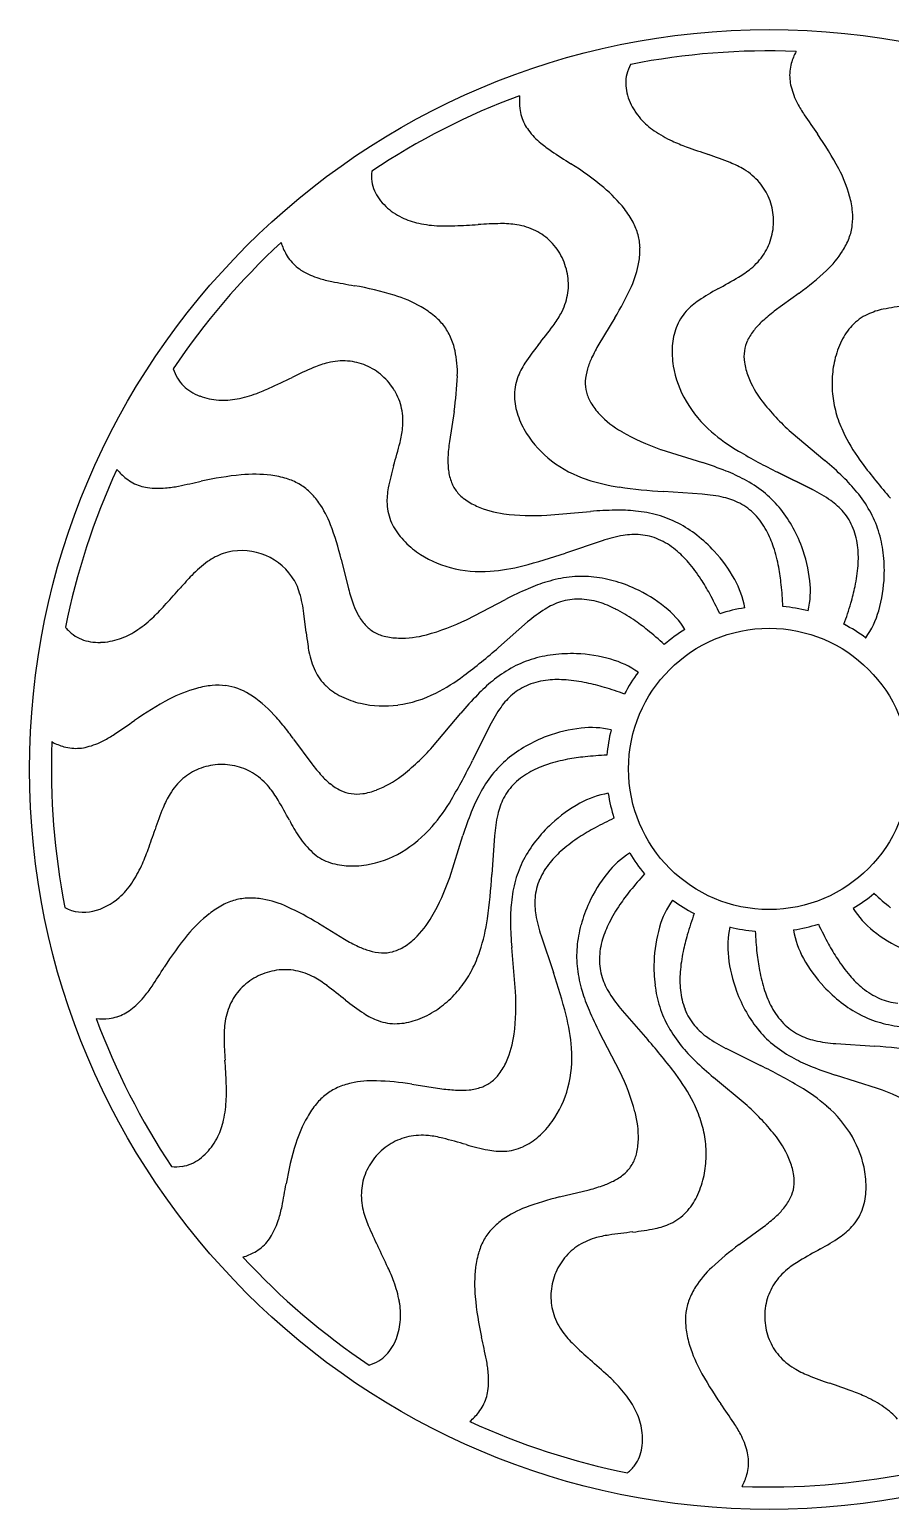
# Model space of a CAD drawing. Extents: x -704 to 342, y -49 to 451.
# Drawn here: x -704.4 to -413.6, y -48.8 to 450.9 of the extents above; entities that cross this region are included whole.
import ezdxf

# ---------------------------------------------------------------- set-up
doc = ezdxf.new("R2010")
doc.units = 0
doc.layers.add('APS_GEOMETRY', color=7, linetype='CONTINUOUS')
doc.layers.add('LIVELLO_06', color=7, linetype='CONTINUOUS')

msp = doc.modelspace()

# ---------------------------------------------------------------- linework, layer by layer
at = {"layer": 'APS_GEOMETRY'}
for p, q in [((-444.45, 361.9), (-452.79, 355.8)), ((-506.7, 353.54), (-512.07, 344.71)), ((-655.89, 336.4), (-655.89, 336.41)), ((-655.89, 336.39), (-655.89, 336.4)), ((-655.89, 336.39), (-655.89, 336.39)), ((-655.89, 336.39), (-655.89, 336.39)), ((-561.02, 321.99), (-562.6, 311.78)), ((-447.11, 314.96), (-435.72, 305.42)), ((-491.19, 309.16), (-477.02, 304.69)), ((-439.92, 295.61), (-451.68, 301.41)), ((-451.68, 301.41), (-439.92, 295.61)), ((-477.15, 294.02), (-490.24, 294.88)), ((-529.7, 286.92), (-514.9, 288.22)), ((-510.93, 278.31), (-523.36, 274.1)), ((-599.12, 272.06), (-596.68, 262.01)), ((-556.77, 251.64), (-543.6, 258.5)), ((-610.95, 247.26), (-611.72, 253.77)), ((-536.14, 250.87), (-546, 242.22)), ((-568.28, 208.68), (-558.73, 220.07)), ((-548.92, 215.87), (-554.73, 204.11)), ((-615.22, 211.34), (-609.12, 203)), ((-562.47, 164.6), (-558.01, 178.77)), ((-547.34, 178.64), (-548.2, 165.55)), ((-606.86, 149.09), (-598.03, 143.72)), ((-540.24, 126.09), (-541.54, 140.89)), ((-531.63, 144.86), (-527.42, 132.43)), ((-504.19, 119.65), (-495.54, 109.79)), ((-504.96, 99.02), (-511.82, 112.19)), ((-469.19, 106.87), (-457.43, 101.06)), ((-431.96, 108.45), (-418.87, 107.59)), ((-462, 87.51), (-473.39, 97.06)), ((-417.91, 93.32), (-432.08, 97.78)), ((-575.31, 94.77), (-565.09, 93.19)), ((-525.38, 56.67), (-515.33, 59.11)), ((-464.66, 40.57), (-456.32, 46.67))]:
    msp.add_line(p, q, dxfattribs=at)
for centre, radius, start, end in [((-454.55, 201.24), 242.5, 87.8523, 101.123), ((-454.55, 201.26), 242.48, 87.8519, 101.1236), ((-427.13, 433.86), 20.71, 152.1805, 164.1188), ((-445.47, 443.54), 0.025, 331.6529, 87.8523), ((-445.47, 443.54), 0.025, 331.6529, 87.8523), ((-445.47, 443.54), 0.0249, 330.7117, 88.444), ((-490.52, 432.83), 12.5, 165.9604, 180.7484), ((-490.52, 432.83), 12.5, 165.9604, 180.7484), ((-489.21, 432.5), 13.85, 151.2251, 165.9604), ((-489.21, 432.5), 13.85, 151.2251, 165.9604), ((-501.33, 439.16), 0.025, 101.123, 150.9496), ((-501.33, 439.16), 0.0232, 98.8141, 153.026), ((-432.26, 435.47), 15.35, 174.9141, 194.5027), ((-433.02, 435.54), 14.59, 164.1188, 174.9141), ((-489.26, 432.85), 13.76, 180.7484, 193.7427), ((-489.26, 432.85), 13.76, 180.7484, 193.7427), ((-421.47, 438.26), 26.5, 194.5027, 207.5888), ((-454.54, 201.21), 242.52, 110.3529, 123.6222), ((-518.24, 426.65), 20.71, 174.6783, 186.6443), ((-538.88, 428.57), 0.0252, 354.801, 109.5676), ((-484.03, 434.13), 19.14, 193.7427, 204.0865), ((-484.03, 434.13), 19.14, 193.7427, 204.0865), ((-482.21, 434.94), 21.14, 204.0865, 212.9662), ((-482.21, 434.94), 21.14, 204.0865, 212.9662), ((-409.66, 444.43), 39.82, 207.5888, 214.0289), ((-524.32, 425.94), 14.58, 186.6443, 197.4066), ((-523.62, 426.16), 15.32, 197.4066, 217.0021), ((-481.14, 435.63), 22.42, 212.9662, 221.3152), ((-481.14, 435.63), 22.42, 212.9662, 221.3152), ((-479.5, 437.07), 24.6, 221.3152, 235.7684), ((-479.5, 437.07), 24.6, 221.3152, 235.7684), ((-67.91, 675.2), 452.18, 214.0289, 215.0196), ((-514.63, 432.94), 26.58, 217.0021, 230.0611), ((-469.78, 451.36), 41.88, 235.7684, 245.2491), ((-469.78, 451.36), 41.88, 235.7684, 245.2491), ((-530.09, 351.34), 112.17, 27.9681, 35.0196), ((-506.25, 442.95), 39.64, 230.0611, 236.522), ((-286.06, 775.9), 438.81, 236.522, 237.5437), ((-461.58, 469.14), 61.46, 245.2491, 250.0415), ((-461.58, 469.14), 61.46, 245.2491, 250.0415), ((-339.41, 805.57), 419.38, 250.0415, 251.1314), ((-339.41, 805.57), 419.38, 250.0415, 251.1314), ((-581.37, 311.56), 111.48, 50.4777, 57.5437), ((-524.97, 262.64), 154.39, 68.2298, 71.1314), ((-524.97, 262.64), 154.39, 68.2298, 71.1314), ((-479.64, 376.13), 32.17, 58.7833, 68.2298), ((-479.64, 376.13), 32.17, 58.7833, 68.2298), ((-575.11, 401.63), 13.81, 173.6849, 188.413), ((-588.82, 403.15), 0.026, 124.6275, 172.5134), ((-474.1, 385.28), 21.48, 40.8753, 58.7833), ((-474.1, 385.28), 21.48, 40.8753, 58.7833), ((-470.8, 382.82), 45.04, 15.2889, 27.9681), ((-576.44, 401.43), 12.47, 188.413, 203.2868), ((-575.14, 401.99), 13.89, 203.2868, 216.2806), ((-539.36, 362.49), 45.46, 37.8454, 50.4777), ((-472.37, 386.77), 19.2, 21.7748, 40.8753), ((-472.37, 386.77), 19.2, 21.7748, 40.8753), ((-571.12, 404.94), 18.87, 216.2806, 226.6834), ((-569.36, 406.81), 21.45, 226.6834, 235.3743), ((-528.62, 370.83), 31.86, 28.1231, 37.8454), ((-473.78, 386.21), 20.72, 3.7078, 21.7748), ((-473.78, 386.21), 20.72, 3.7078, 21.7748), ((-458.35, 386.23), 32.14, 5.5858, 15.2889), ((-568.79, 407.63), 22.43, 235.3743, 243.7767), ((-567.95, 409.34), 24.34, 243.7767, 258.209), ((-564.24, 427.1), 42.49, 258.209, 267.6494), ((-578.68, 782.09), 397.83, 272.5884, 273.7185), ((-542.93, 231.99), 153.43, 90.8944, 93.7185), ((-544.8, 352.06), 33.34, 81.3376, 90.8944), ((-543, 363.89), 21.37, 63.3199, 81.3376), ((-518.55, 376.22), 20.44, 15.3529, 28.1231), ((-474.2, 386.18), 21.14, 345.8382, 3.7078), ((-474.2, 386.18), 21.14, 345.8382, 3.7078), ((-444.8, 387.16), 18.51, 338.9024, 352.8257), ((-446.57, 387.38), 20.29, 352.8257, 5.5858), ((-563.48, 445.74), 61.14, 267.6494, 272.5884), ((-542.05, 365.79), 19.25, 44.2917, 63.3199), ((-516.65, 376.74), 18.48, 1.3898, 15.3529), ((-472.6, 385.78), 19.48, 326.9371, 345.8382), ((-472.6, 385.78), 19.48, 326.9371, 345.8382), ((-450.4, 389.32), 24.51, 327.5186, 338.9024), ((-454.6, 201.28), 242.44, 132.8509, 146.1248), ((-619.46, 378.99), 0.0287, 22.4035, 130.124), ((-600.2, 384.85), 20.11, 196.9115, 209.3096), ((-605.03, 382.14), 14.56, 209.3096, 219.981), ((-543.06, 364.81), 20.66, 26.2047, 44.2917), ((-522.64, 376.59), 24.46, 349.9954, 1.3898), ((-474.08, 386.74), 21.25, 308.9319, 326.9371), ((-474.08, 386.74), 21.25, 308.9319, 326.9371), ((-458.18, 394.27), 33.74, 312.9326, 327.5186), ((-604.34, 382.72), 15.47, 219.981, 239.6281), ((-543.57, 364.55), 21.23, 8.3868, 26.2047), ((-531.82, 378.21), 33.79, 335.442, 349.9954), ((-482.41, 397.05), 34.5, 300.5586, 308.9319), ((-482.41, 397.05), 34.5, 300.5586, 308.9319), ((-598.8, 392.18), 26.43, 239.6281, 252.6219), ((-594.71, 405.23), 40.11, 252.6219, 259.0245), ((-516.69, 807.54), 449.92, 259.0245, 260.0195), ((-541.76, 364.82), 19.4, 349.4571, 8.3868), ((-591.8, 582.33), 249.66, 298.7043, 300.5586), ((-591.8, 582.33), 249.66, 298.7043, 300.5586), ((-506.9, 446.65), 105.27, 306.3916, 312.9326), ((-614.06, 254.24), 111.89, 72.9418, 80.0195), ((-594.48, 318.04), 45.16, 60.3166, 72.9418), ((-543.65, 365.17), 21.32, 331.4574, 349.4571), ((-596.83, 407.92), 105.26, 328.8975, 335.442), ((-430.86, 288.42), 85.42, 118.7043, 123.7307), ((-430.86, 288.42), 85.42, 118.7043, 123.7307), ((-587.96, 329.47), 32, 50.5842, 60.3166), ((-554.37, 371), 33.52, 323.1321, 331.4574), ((-469.68, 344.03), 17.44, 137.5788, 148.3116), ((-469.68, 344.03), 17.44, 137.5788, 148.3116), ((-465.36, 340.08), 23.3, 123.7307, 137.5788), ((-465.36, 340.08), 23.3, 123.7307, 137.5788), ((-413.04, 304.21), 65.13, 127.6148, 132.2764), ((-411.41, 333.64), 23.3, 101.2876, 115.0428), ((-399.28, 272.83), 85.31, 96.2294, 101.2876), ((-580.56, 338.47), 20.34, 37.8345, 50.5842), ((-579.12, 339.6), 18.51, 23.881, 37.8345), ((-731.9, 504.14), 255.43, 321.2813, 323.1321), ((-465.64, 342.72), 21.67, 159.6853, 176.3114), ((-465.64, 342.72), 21.67, 159.6853, 176.3114), ((-470.43, 344.49), 16.57, 148.3116, 159.6853), ((-470.43, 344.49), 16.57, 148.3116, 159.6853), ((-439.26, 333.05), 26.15, 132.2764, 140.8259), ((-410.76, 336.27), 21.54, 137.1399, 153.8661), ((-414.31, 339.56), 16.7, 125.8384, 137.1399), ((-413.95, 339.06), 17.32, 115.0428, 125.8384), ((-584.57, 337.18), 24.48, 12.5037, 23.881), ((-451, 340.74), 12.02, 154.1605, 171.9991), ((-445.33, 338), 18.32, 140.8259, 154.1605), ((-403.09, 332.51), 30.08, 153.8661, 166.8891), ((-593.63, 335.17), 33.75, 357.9345, 12.5037), ((-465.46, 290.54), 86.05, 141.2813, 146.3276), ((-490.58, 328.76), 26.46, 154.7769, 163.2755), ((-456.1, 312.52), 64.57, 150.0957, 154.7769), ((-457.51, 342.2), 29.82, 176.3114, 189.4499), ((-457.51, 342.2), 29.82, 176.3114, 189.4499), ((-449.48, 340.53), 13.56, 171.9991, 188.3931), ((-643.06, 340.03), 13.33, 195.8455, 210.9493), ((-548.4, 195.99), 153.09, 113.0959, 116.1009), ((-596.31, 308.33), 30.96, 103.6725, 113.0959), ((-598.51, 317.38), 21.65, 85.8932, 103.6725), ((-598.34, 319.81), 19.22, 66.8254, 85.8932), ((-598.88, 318.55), 20.59, 48.7111, 66.8254), ((-517.8, 325.41), 23.16, 146.3276, 160.0468), ((-498.47, 331.13), 18.22, 163.2755, 176.6935), ((-452.6, 343.02), 34.8, 189.4499, 210.3873), ((-452.6, 343.02), 34.8, 189.4499, 210.3873), ((-440.96, 341.79), 22.17, 188.3931, 200.8761), ((-399.06, 331.57), 34.22, 166.8891, 177.7375), ((-643.57, 339.72), 12.74, 210.9493, 225.6708), ((-642.81, 340.5), 13.82, 225.6708, 238.7117), ((-776.5, 661.58), 365.37, 294.7654, 296.1009), ((-599.35, 318.01), 21.3, 30.9158, 48.7111), ((-665.37, 337.76), 105.54, 351.4067, 357.9345), ((-523.85, 327.5), 16.75, 170.9144, 182.1068), ((-523.3, 327.41), 17.31, 160.0468, 170.9144), ((-504.63, 331.49), 12.05, 176.6935, 194.4835), ((-431.03, 345.57), 32.8, 200.8761, 217.666), ((-395.39, 331.42), 37.9, 177.7375, 187.7751), ((-640.43, 344.42), 18.42, 238.7117, 249.3942), ((-639.09, 347.98), 22.21, 249.3942, 257.9313), ((-639.08, 348.02), 22.26, 257.9313, 266.2503), ((-638.93, 350.38), 24.62, 266.2503, 280.839), ((-642.04, 366.63), 41.17, 280.839, 290.3965), ((-648.72, 384.61), 60.35, 290.3965, 294.7654), ((-597.71, 318.99), 19.39, 11.8406, 30.9158), ((-519.18, 327.67), 21.43, 182.1068, 198.8073), ((-503.19, 331.86), 13.54, 194.4835, 210.8754), ((-495.78, 336.29), 22.16, 210.8754, 223.3806), ((-447.29, 346.13), 40.95, 210.3873, 229.2919), ((-447.29, 346.13), 40.95, 210.3873, 229.2919), ((-396.38, 372.32), 76.56, 217.666, 228.5099), ((-397.69, 331.11), 35.57, 187.7751, 198.0547), ((-599.5, 318.61), 21.23, 353.8886, 11.8406), ((-510.85, 330.51), 30.23, 198.8073, 211.8475), ((-488.07, 343.57), 32.77, 223.3806, 240.1662), ((-389.01, 333.94), 44.7, 198.0547, 206.6865), ((-612.3, 319.98), 34.1, 345.6206, 353.8886), ((-466.19, 381.74), 76.77, 240.1662, 250.9889), ((-433.12, 362.6), 62.68, 229.2919, 239.5862), ((-433.12, 362.6), 62.68, 229.2919, 239.5862), ((-826.87, 374.99), 255.61, 343.7823, 345.6206), ((-498.81, 303.47), 64.33, 172.5785, 177.2852), ((-507.18, 332.79), 34.54, 211.8475, 232.8215), ((-373.95, 341.51), 61.56, 206.6865, 217.0217), ((-536.77, 305.27), 26.32, 177.2852, 185.8095), ((-503.28, 337.93), 41, 232.8215, 251.8028), ((-353.96, 497.45), 219.04, 239.5862, 243.5046), ((-353.96, 497.45), 219.04, 239.5862, 243.5046), ((-519.77, 206.64), 129.7, 45.9278, 49.6045), ((-454.6, 201.25), 242.46, 155.3503, 168.6233), ((-674.94, 302.36), 0.0233, 37.6281, 158.03), ((-659.29, 315.26), 20.25, 219.5024, 231.718), ((-622.26, 189.91), 111.15, 95.502, 102.5707), ((-628.56, 255.3), 45.46, 82.8233, 95.502), ((-626.87, 268.7), 31.95, 73.0812, 82.8233), ((-498.93, 279.61), 85.93, 163.7823, 168.86), ((-544.75, 304.46), 18.3, 185.8095, 199.2055), ((-517.22, 180.38), 130.65, 68.3882, 72.0834), ((-490.79, 247.08), 58.91, 61.7554, 68.3882), ((-251.02, 434.22), 215.53, 217.0217, 221.0459), ((-662.72, 310.91), 14.72, 231.718, 242.4077), ((-662.43, 311.46), 15.34, 242.4077, 261.9996), ((-660.88, 322.52), 26.5, 261.9996, 275.09), ((-662.09, 336.11), 40.15, 275.09, 281.5105), ((-738.15, 709.61), 421.32, 281.5105, 282.5707), ((-623.5, 279.78), 20.37, 60.3403, 73.0812), ((-622.56, 281.43), 18.47, 46.2919, 60.3403), ((-560.66, 291.76), 23.01, 168.86, 182.5789), ((-550.73, 302.37), 11.97, 199.2055, 217.0391), ((-549.41, 303.37), 13.63, 217.0391, 233.365), ((-496.51, 358.54), 62.7, 251.8028, 262.0164), ((-475.41, 508.98), 214.61, 262.0164, 266.0382), ((-484.17, 259.41), 44.91, 51.9701, 61.7554), ((-463.69, 249.14), 52.19, 54.9364, 62.9082), ((-463.69, 249.14), 52.19, 54.9364, 62.9082), ((-471.15, 256.86), 59.8, 39.2947, 45.9278), ((-626.79, 277.01), 24.59, 35.0215, 46.2919), ((-634.2, 271.82), 33.63, 20.6853, 35.0215), ((-566.23, 291.51), 17.43, 182.5789, 193.4012), ((-544.39, 310.12), 22.03, 233.365, 245.9149), ((-539.97, 320.02), 32.88, 245.9149, 262.6647), ((-481.15, 243.09), 51.09, 77.2926, 85.5066), ((-474.88, 270.89), 22.59, 62.5834, 77.2926), ((-473.53, 273.5), 19.65, 44.0329, 62.5834), ((-478.36, 266.84), 35.48, 39.9924, 51.9701), ((-446.73, 273.3), 22.67, 40.1239, 54.9364), ((-446.73, 273.3), 22.67, 40.1239, 54.9364), ((-459.44, 266.44), 44.67, 29.4657, 39.2947), ((-567.06, 291.32), 16.58, 193.4012, 204.6783), ((-534.37, 363.47), 76.69, 262.6647, 273.4904), ((-504.44, 157.26), 131.37, 90.9198, 94.5693), ((-505.59, 229.21), 59.42, 84.2876, 90.9198), ((-504.13, 243.8), 44.75, 74.4601, 84.2876), ((-501.63, 252.8), 35.42, 62.4706, 74.4601), ((-476.97, 270.18), 24.43, 28.1856, 44.0329), ((-482.97, 262.96), 41.51, 29.5697, 39.9924), ((-444.35, 275.31), 19.56, 21.4901, 40.1239), ((-444.35, 275.31), 19.56, 21.4901, 40.1239), ((-451.47, 270.95), 35.51, 17.4853, 29.4657), ((-697.44, 247.94), 101.24, 13.7852, 20.6853), ((-562.48, 293.42), 21.62, 204.6783, 221.4021), ((-495.21, 230.1), 50.72, 99.8523, 108.0627), ((-500, 257.66), 22.74, 85.0986, 99.8523), ((-499.73, 260.76), 19.63, 66.572, 85.0986), ((-504.51, 247.28), 41.64, 52.081, 62.4706), ((-509.15, 241.33), 49.18, 42.8492, 52.081), ((-485.33, 265.69), 33.92, 17.9291, 28.1856), ((-489.72, 259.14), 49.26, 20.352, 29.5697), ((-449.02, 273.47), 24.58, 5.7348, 21.4901), ((-449.02, 273.47), 24.58, 5.7348, 21.4901), ((-457.24, 269.13), 41.56, 7.0649, 17.4853), ((-632.66, 254.88), 20.11, 71.1852, 108.3809), ((-556.13, 299.02), 30.08, 221.4021, 234.3809), ((-501.62, 256.4), 24.38, 50.6603, 66.572), ((-507.88, 248.76), 34.25, 40.3811, 50.6603), ((-506.99, 258.69), 56.69, 10.8075, 17.9291), ((-489.5, 259.22), 49.03, 6.5258, 20.352), ((-458.11, 272.56), 33.72, 355.4231, 5.7348), ((-458.11, 272.56), 33.72, 355.4231, 5.7348), ((-619.64, 237.5), 41.79, 126.1149, 135.9328), ((-632.94, 255.72), 19.23, 108.3809, 126.1149), ((-632.91, 254.13), 20.9, 34.9688, 71.1852), ((-553.53, 302.65), 34.55, 234.3809, 255.3494), ((-593.97, 485.48), 222.86, 284.6113, 288.4733), ((-524.48, 234.64), 56.05, 33.2511, 40.3811), ((-509.1, 241.37), 49.12, 29.0251, 42.8492), ((-464.86, 268.19), 49.24, 357.851, 7.0649), ((-591.84, 210.59), 80.47, 135.9328, 137.8203), ((-630.85, 255.58), 18.38, 15.9813, 34.9688), ((-551.84, 309.11), 41.23, 255.3494, 274.2205), ((-553.36, 329.69), 61.87, 274.2205, 284.6113), ((-516.63, 221.48), 44.86, 96.9863, 106.7764), ((-517.78, 230.93), 35.34, 84.9534, 96.9863), ((-518.35, 224.56), 41.74, 74.5604, 84.9534), ((-535.1, 227.68), 68.75, 28.3732, 33.2511), ((-492.66, 250.49), 30.32, 9.779, 29.0251), ((-517.89, 256.61), 67.78, 5.8314, 10.8075), ((-480.99, 274.39), 56.66, 348.2924, 355.4231), ((-480.99, 274.39), 56.66, 348.2924, 355.4231), ((-464.73, 268.18), 49.11, 344.0309, 357.851), ((-1086.69, 644.7), 577.77, 317.77344, 318.48113), ((-400.33, 37.06), 338.91, 137.8203, 138.4811), ((-661.61, 246.77), 50.38, 7.9849, 15.9813), ((-530.84, 280.1), 68.28, 195.3635, 200.103), ((-484.02, 141.98), 130.87, 113.4089, 117.0804), ((-512.47, 207.7), 59.26, 106.7764, 113.4089), ((-520.33, 217.37), 49.2, 65.3553, 74.5604), ((-520.26, 217.54), 49.01, 51.5331, 65.3553), ((-602.99, 191.01), 145.91, 25.4328, 28.3732), ((-596.84, 248.54), 147.15, 2.9287, 5.8314), ((-471.07, 261.33), 30.47, 347.3421, 6.5258), ((-491.71, 276.61), 67.61, 343.3427, 348.2924), ((-491.71, 276.61), 67.61, 343.3427, 348.2924), ((-714.96, 307.33), 75.78, 313.2517, 317.7734), ((-571.99, 265.04), 24.46, 200.103, 208.4234), ((-502.86, 211.9), 51.24, 122.3461, 130.4986), ((-518.16, 236.06), 22.65, 107.5971, 122.3461), ((-519.08, 238.96), 19.61, 88.9086, 107.5971), ((-519.17, 233.99), 24.58, 73.2363, 88.9086), ((-521.88, 225), 33.97, 62.8868, 73.2363), ((-531.77, 205.69), 55.66, 55.6969, 62.8868), ((-508.73, 232.05), 30.48, 32.3418, 51.5331), ((-454.55, 201.23), 55.01, 98.6286, 107.6114), ((-462.81, 255.64), 0.0247, 277.9382, 9.2931), ((-449.86, 256.06), 0.0249, 183.1191, 265.6487), ((-454.55, 201.27), 54.97, 76.1224, 85.1115), ((-570.32, 300.13), 149.67, 340.4714, 343.3427), ((-570.32, 300.13), 149.67, 340.4714, 343.3427), ((-689.62, 280.39), 38.79, 302.7993, 313.2517), ((-577.23, 262.21), 18.51, 208.4234, 221.6908), ((-582.1, 257.87), 11.98, 221.6908, 239.4897), ((-590.41, 320.65), 76.77, 285.167, 295.9874), ((-540.54, 192.83), 71.23, 50.9377, 55.6969), ((-471.2, 253.68), 0.0247, 204.0647, 287.4798), ((-441.36, 254.66), 0.0255, 256.7673, 345.7111), ((-429.24, 250.09), 0.0243, 159.1378, 243.8158), ((-429.24, 250.09), 0.025, 160.4587, 242.118), ((-454.53, 201.29), 54.94, 53.6188, 62.6116), ((-454.55, 201.24), 55, 53.6251, 62.6089), ((-446.67, 263.01), 30.32, 324.7806, 344.0309), ((-692.27, 249.07), 0.0227, 165.9486, 221.4654), ((-681.78, 257.37), 13.4, 218.3942, 233.6172), ((-682.24, 256.75), 12.63, 233.6172, 248.2752), ((-681.78, 257.91), 13.87, 248.2752, 261.2724), ((-681.36, 266.77), 22.81, 280.4043, 288.6907), ((-681.94, 268.47), 24.61, 288.6907, 302.7993), ((-444.3, 266.53), 167.76, 186.5978, 187.9653), ((-581.3, 259.22), 13.55, 239.4897, 255.8702), ((-579.21, 267.55), 22.13, 255.8702, 268.3912), ((-578.91, 278.21), 32.8, 268.3912, 285.167), ((-580.72, 143.32), 135, 47.7866, 50.9377), ((-454.57, 201.26), 54.97, 121.1216, 130.1107), ((-483, 248.34), 0.0249, 300.6214, 31.6972), ((-421.92, 245.54), 0.0245, 233.3383, 326.1169), ((-421.92, 245.54), 0.025, 233.6251, 324.3485), ((-421.92, 245.54), 0.025, 233.6251, 324.3485), ((-681.02, 262.88), 18.9, 261.2724, 271.6688), ((-681.08, 265.25), 21.27, 271.6688, 280.4043), ((-564.28, 249.75), 46.62, 187.9653, 191.1083), ((-582.07, 246.25), 28.49, 191.1083, 204.5703), ((-690.12, 408.09), 219.73, 307.0643, 310.9871), ((-521.5, 190.82), 49.35, 87.8659, 97.0418), ((-521.48, 191.17), 49, 74.007, 87.8659), ((-490, 243.32), 0.0249, 227.6569, 310.607), ((-519.73, 196.3), 44.72, 119.467, 129.2902), ((-524.28, 204.36), 35.47, 107.4792, 119.467), ((-522.45, 198.54), 41.57, 97.0418, 107.4792), ((-516.35, 209.07), 30.37, 54.7985, 74.007), ((-593.23, 241.15), 16.22, 204.5703, 227.2457), ((-595.31, 282.56), 62.42, 296.786, 307.0643), ((-510.47, 184.98), 59.35, 129.2902, 135.9031), ((-526.79, 206.78), 24.57, 95.7396, 111.5585), ((-525.87, 197.7), 33.7, 85.4156, 95.7396), ((-527.71, 174.78), 56.69, 78.292, 85.4156), ((-530.49, 161.38), 70.37, 73.2242, 78.292), ((-454.51, 201.21), 55.05, 143.6293, 152.6045), ((-498.86, 233.87), 0.0251, 324.0322, 53.8289), ((-636.12, 184.93), 45.11, 105.2977, 117.9304), ((-639.55, 197.49), 32.08, 95.6267, 105.2977), ((-640.7, 209.1), 20.41, 82.8599, 95.6267), ((-640.56, 210.24), 19.27, 57.6376, 82.8599), ((-652.63, 191.18), 41.83, 42.7157, 57.6376), ((-589.48, 245.21), 21.74, 227.2457, 243.7944), ((-585.85, 252.57), 29.95, 243.7944, 256.8852), ((-585.67, 263.47), 41.03, 277.9103, 296.786), ((-458.75, 134.87), 131.36, 135.9031, 139.5653), ((-526.62, 209.05), 22.68, 130.1147, 144.7697), ((-528.63, 211.43), 19.56, 111.5585, 130.1147), ((-549.96, 96.79), 137.83, 70.2653, 73.2242), ((-503.41, 226.55), 0.0253, 251.1898, 331.7638), ((-605.1, 126.43), 111.31, 117.9304, 125.0473), ((-584.79, 257.13), 34.64, 256.8852, 277.9103), ((-503.64, 192.83), 50.81, 144.7697, 153.0273), ((-894.67, 539.25), 392.93, 303.8572, 305.0473), ((-678.93, 166.9), 77.62, 38.7857, 42.7157), ((-706.42, 144.81), 112.89, 36.1129, 38.7857), ((-512.49, 166.16), 49.17, 96.5357, 110.3427), ((-514.64, 184.91), 30.29, 77.2701, 96.5357), ((-454.7, 201.23), 242.36, 177.8485, 191.127), ((-696.86, 210.33), 0.0228, 57.1934, 184.7341), ((-687.13, 228.79), 20.85, 242.2345, 254.1041), ((-691.72, 234.74), 26.93, 284.4783, 297.4361), ((-696.3, 243.57), 36.88, 297.4361, 303.8572), ((-512.52, 166.23), 49.09, 110.3427, 119.5546), ((-454.52, 201.23), 55.04, 166.1285, 175.1065), ((-507.97, 214.43), 0.0242, 344.8273, 78.4942), ((-688.85, 222.76), 14.58, 254.1041, 264.8957), ((-688.79, 223.41), 15.23, 264.8957, 284.4783), ((-625.71, 259.5), 76.68, 307.6665, 318.4964), ((-516.13, 172.58), 41.78, 119.5546, 129.9521), ((-509.91, 137.91), 67.77, 95.7986, 100.8168), ((-501.83, 58.32), 147.78, 92.9274, 95.7986), ((-509.38, 205.93), 0.0238, 270.7378, 356.7714), ((-640.02, 183.37), 19.27, 111.9028, 130.8419), ((-639.54, 182.19), 20.54, 93.6922, 111.9028), ((-639.51, 181.64), 21.09, 75.7722, 93.6922), ((-639.07, 183.36), 19.32, 56.728, 75.7722), ((-558.03, 242.28), 64.44, 217.5547, 222.1997), ((-751.56, 302.28), 219.95, 329.5848, 333.4914), ((-520.25, 177.51), 35.36, 129.9521, 141.9513), ((-523.68, 179.03), 24.17, 118.0354, 134.0479), ((-518.7, 169.69), 34.75, 107.9004, 118.0354), ((-512.05, 149.09), 56.39, 100.8168, 107.9004), ((-638.38, 181.47), 21.78, 130.8419, 148.5743), ((-640.61, 181.02), 22.12, 39.4294, 56.728), ((-650.5, 172.88), 34.93, 30.6272, 39.4294), ((-586.26, 216.68), 26.34, 222.1997, 230.8525), ((-591.31, 210.48), 18.33, 230.8525, 244.2114), ((-598.91, 224.78), 32.82, 290.895, 307.6665), ((-512.9, 171.75), 44.7, 141.9513, 151.7997), ((-526.86, 182.33), 19.58, 134.0479, 152.6845), ((-630.19, 176.47), 31.38, 148.5743, 158.2942), ((-756.44, 110.16), 158.04, 27.8135, 30.6272), ((-594.05, 204.82), 12.05, 244.2114, 261.9597), ((-593.84, 206.25), 13.5, 261.9597, 278.3287), ((-595.09, 214.78), 22.12, 278.3287, 290.895), ((-615.85, 222.61), 62.59, 319.2914, 329.5848), ((-499.67, 164.66), 59.7, 151.7997, 158.4298), ((-523.9, 180.79), 22.92, 152.6845, 167.3846), ((-503.81, 163.13), 30.32, 99.7872, 119.0217), ((-508.96, 192.98), 0.0251, 8.6629, 99.5177), ((-454.54, 201.24), 55.01, 188.6259, 197.6076), ((-513.76, 130.12), 156.69, 158.2942, 161.1471), ((-433.46, 138.49), 130.9, 158.4298, 162.0789), ((-496.4, 174.64), 51.09, 167.3846, 175.5063), ((-494.65, 146.63), 49.19, 119.0217, 132.8322), ((-1181.26, 358.04), 548.65, 340.408, 341.1471), ((-556.2, 215.8), 68.36, 207.8135, 210.4832), ((-562.76, 211.94), 60.74, 210.4832, 213.6685), ((-599.52, 208.56), 41.04, 300.3592, 319.2914), ((-494.77, 146.76), 49.01, 132.8322, 142.0588), ((-479.59, 118.52), 71.33, 118.2059, 123.2439), ((-447.69, 59.05), 138.82, 115.288, 118.2059), ((-507, 184.59), 0.0258, 297.0225, 16.8072), ((-589.78, 193.94), 28.28, 213.6685, 227.6557), ((-500.48, 151.21), 41.78, 142.0588, 152.4574), ((-488.14, 131.57), 55.73, 123.2439, 130.4579), ((-729.07, 197.1), 68.68, 335.3695, 340.408), ((-597.95, 184.97), 16.15, 227.6557, 249.6708), ((-596.23, 202.95), 34.54, 279.3491, 300.3592), ((-506.16, 154.17), 35.37, 152.4574, 164.4696), ((-501.97, 147.79), 34.42, 130.4579, 140.6165), ((-485.47, 147.18), 30.33, 122.2918, 141.5321), ((-501.66, 172.79), 0.0253, 32.4834, 121.4061), ((-454.5, 201.27), 55.07, 211.1296, 220.1027), ((-703.66, 185.45), 40.72, 326.0347, 335.3695), ((-596.06, 190.07), 21.58, 249.6708, 266.4197), ((-595.52, 198.66), 30.2, 266.4197, 279.3491), ((-767.42, 180.78), 219.75, 352.1172, 356.0265), ((-509.74, 154.17), 24.36, 140.6165, 156.4541), ((-470.7, 135.44), 49.19, 141.5321, 155.3321), ((-386.66, 66.5), 148.15, 137.9245, 140.7989), ((-496.64, 165.79), 0.0249, 317.6239, 40.64), ((-691.47, 177.23), 26.02, 311.7251, 326.0347), ((-635.02, 189.6), 76.73, 330.1482, 340.9867), ((-497.08, 151.65), 44.79, 164.4696, 174.2843), ((-514.17, 156.1), 19.54, 156.4541, 175.1877), ((-449.58, 117.82), 66.95, 140.7989, 145.8562), ((-687.86, 173.19), 20.6, 283.5978, 311.7251), ((-624.18, 127.27), 31.76, 118.2645, 127.9182), ((-629.6, 137.35), 20.32, 105.2681, 118.2645), ((-630.03, 138.95), 18.66, 91.383, 105.2681), ((-629.9, 133.24), 24.38, 79.9886, 91.383), ((-631.62, 123.49), 34.28, 65.4127, 79.9886), ((-482.73, 150.21), 59.21, 174.2843, 180.8861), ((-510.88, 155.82), 22.84, 175.1877, 189.868), ((-470.82, 135.5), 49.06, 155.3321, 164.5833), ((-457.77, 123.37), 57.05, 145.8562, 152.9747), ((-462.41, 139.45), 30.35, 144.7985, 164.0251), ((-487.19, 156.93), 0.0256, 54.2629, 143.3507), ((-454.61, 201.15), 54.9, 233.6149, 242.6154), ((-454.55, 201.23), 54.99, 301.1255, 310.1107), ((-419.1, 159.15), 0.0249, 47.6226, 130.6413), ((-321.08, 267.62), 146.17, 227.8934, 230.7828), ((-692.42, 154.49), 0.0806, 202.5593, 216.9305), ((-686.12, 165.99), 13.19, 241.1206, 283.5978), ((-615.15, 115.68), 46.46, 127.9182, 140.6314), ((-659.58, 62.38), 101.48, 58.7014, 65.4127), ((-596.89, 167.71), 32.77, 313.3873, 330.1482), ((-610.9, 159.11), 61.73, 341.6761, 352.1172), ((-482.56, 160.75), 51.58, 189.868, 197.9454), ((-337.12, 101.81), 151.42, 160.4948, 163.3587), ((-479.87, 152.38), 0.0248, 340.1865, 62.7671), ((-426.11, 154.13), 0.0249, 120.6125, 211.7061), ((-400.48, 170.33), 30.35, 212.2917, 231.5344), ((-565.81, 75.2), 110.28, 140.6314, 147.6269), ((-410.78, 151.33), 131.17, 180.8861, 184.5653), ((-477.99, 137.47), 41.63, 164.5833, 174.9801), ((-478.36, 133.87), 33.94, 152.9747, 163.1563), ((-444.31, 134.27), 49.17, 164.0251, 177.834), ((-418.15, 126.04), 66.84, 163.3587, 168.3071), ((-438.17, 141.14), 30.35, 167.2832, 186.5253), ((-467.75, 147.82), 0.0253, 76.309, 166.1694), ((-454.54, 201.29), 55.06, 256.1298, 265.1041), ((-459.25, 146.41), 0.0255, 3.9682, 84.5564), ((-326.63, 152.76), 132.75, 182.7422, 185.9218), ((-446.3, 146.83), 0.0251, 99.7828, 189.7044), ((-416.43, 151.98), 30.34, 189.7818, 209.0281), ((-454.53, 201.15), 54.91, 278.6168, 287.6152), ((-437.91, 148.79), 0.0249, 24.5079, 107.0366), ((-301.03, 214.09), 151.63, 205.5026, 208.3443), ((-388.81, 185.02), 49.11, 231.5344, 245.3489), ((-566.2, 198.93), 63.74, 240.0376, 244.7417), ((-582.04, 165.34), 26.59, 244.7417, 253.2918), ((-585.18, 152.62), 13.55, 284.4955, 300.8527), ((-589.58, 159.98), 22.13, 300.8527, 313.3873), ((-484.13, 138.01), 35.46, 174.9801, 186.9518), ((-487.45, 136.63), 24.44, 163.1563, 179.0082), ((-374.9, 174.23), 67.69, 208.3443, 213.2708), ((-584.44, 157.35), 18.25, 253.2918, 266.6883), ((-584.8, 151.14), 12.03, 266.6883, 284.4955), ((-594.65, 153.73), 44.62, 333.0259, 341.6761), ((-492.39, 136.71), 19.5, 179.0082, 197.6885), ((-444.46, 134.28), 49.02, 177.834, 187.0662), ((-428.29, 128.13), 56.49, 168.3071, 175.4099), ((-419.63, 143.26), 49.01, 186.5253, 200.3704), ((-387.59, 146.44), 71.45, 185.9218, 190.713), ((-400.06, 161.07), 49.06, 209.0281, 222.8602), ((-384.43, 167.98), 56.3, 213.2708, 220.3735), ((-999.88, 350.38), 403.67, 326.5547, 327.6269), ((-618.05, 112.64), 20.78, 116.0681, 134.2578), ((-617.94, 112.41), 21.03, 98.2723, 116.0681), ((-618.14, 113.81), 19.62, 79.3347, 98.2723), ((-618.42, 112.34), 21.12, 61.3727, 79.3347), ((-624.98, 100.31), 34.82, 52.8136, 61.3727), ((-586.89, 149.78), 35.91, 322.8456, 333.0259), ((-728.5, 64.87), 212.13, 14.5327, 18.5725), ((-474.9, 139.14), 44.76, 186.9518, 196.7818), ((-489.13, 137.75), 22.92, 197.6885, 212.3658), ((-450.36, 129.91), 34.34, 175.4099, 185.6138), ((-403.12, 143.5), 55.65, 190.713, 197.9145), ((-401.26, 153.67), 34.21, 220.3735, 230.659), ((-698.82, 151.52), 42.86, 320.2164, 326.5547), ((-619.19, 113.81), 19.15, 134.2578, 153.9525), ((-801.18, -131.93), 326.33, 51.4232, 52.8136), ((-588.15, 150.73), 37.49, 312.6462, 322.8456), ((-616.89, 121.41), 76.79, 352.6609, 3.4894), ((-460.97, 143.34), 59.31, 196.7818, 203.4083), ((-465.43, 152.77), 50.98, 212.3658, 220.5154), ((-451.64, 133.39), 41.79, 187.0662, 197.4532), ((-460.35, 128.92), 24.3, 185.6138, 201.4158), ((-419.3, 143.38), 49.36, 200.3704, 209.5551), ((-423.54, 136.9), 34.19, 197.9145, 208.1816), ((-399.91, 161.21), 49.27, 222.8602, 232.0582), ((-407.47, 146.1), 24.42, 230.659, 246.4836), ((-679.49, 132.22), 15.37, 287.3845, 307.0286), ((-686.01, 140.86), 26.19, 307.0286, 320.2164), ((-616.91, 112.7), 21.68, 153.9525, 171.2127), ((-541.81, 193.24), 89.61, 231.4232, 236.2869), ((-586.02, 148.42), 34.35, 301.8918, 312.6462), ((-457.8, 131.45), 35.33, 197.4532, 209.4623), ((-464.66, 127.23), 19.68, 201.4158, 220.103), ((-432.1, 132.32), 24.48, 208.1816, 224.0461), ((-404.59, 155.2), 41.65, 232.0582, 242.4665), ((-409.39, 141.68), 19.59, 246.4836, 265.1347), ((-681.89, 116.91), 0.0224, 74.215, 212.4013), ((-454.89, 201.06), 242.12, 200.3405, 213.632), ((-679.97, 137.49), 20.65, 264.6626, 276.6394), ((-679.27, 131.53), 14.65, 276.6394, 287.3845), ((-605.04, 110.86), 33.69, 171.2127, 181.3878), ((-578.8, 137.81), 22.97, 236.2869, 250.0543), ((-580.73, 132.5), 17.32, 250.0543, 260.8601), ((-580.82, 131.94), 16.75, 260.8601, 272.1079), ((-580.99, 136.67), 21.48, 272.1079, 288.8741), ((-583.78, 144.82), 30.1, 288.8741, 301.8918), ((-584.65, 102.16), 63.52, 4.3548, 14.5327), ((-394.98, 171.91), 131.22, 203.4083, 207.0702), ((-426.03, 139.57), 41.62, 209.5551, 219.9666), ((-435.67, 128.86), 19.51, 224.0461, 242.6737), ((-407.48, 149.66), 35.4, 242.4665, 254.463), ((-404.96, 158.72), 44.8, 254.463, 264.2811), ((-458.85, 114.4), 179.92, 181.3878, 183.6621), ((-573.16, 115.78), 32.7, 335.8594, 352.6609), ((-449.51, 136.14), 44.86, 209.4623, 219.2758), ((-462.31, 129.21), 22.75, 220.103, 234.887), ((-446.07, 152.31), 50.99, 234.887, 243.0377), ((-430.8, 135.58), 35.4, 219.9666, 231.9642), ((-434.13, 131.84), 22.86, 242.6737, 257.353), ((-561.99, 103.88), 40.8, 345.3526, 4.3548), ((-661.01, -34.2), 219.34, 37.1093, 41.0298), ((-438.41, 145.21), 59.19, 219.2758, 225.8991), ((-425.03, 142.95), 44.77, 231.9642, 241.7852), ((-427.95, 159.39), 51.1, 257.353, 265.5013), ((-434.1, -110.74), 218.86, 82.0697, 86.0106), ((-1092.19, 73.87), 454.71, 2.6495, 3.6621), ((-563.59, 111.49), 22.22, 323.3905, 335.8594), ((-388.41, 196.81), 131.04, 225.8991, 229.5736), ((-555.75, -96.1), 220.32, 59.5677, 63.4939), ((-418.13, 155.81), 59.36, 241.7852, 248.3997), ((-391.86, 222.15), 130.72, 248.3997, 252.0782), ((-590.55, 71.36), 24.32, 102.4677, 113.9444), ((-588.47, 61.96), 33.95, 87.935, 102.4677), ((-591.02, -8.89), 104.85, 81.3807, 87.935), ((-555.72, 105.12), 12.04, 289.1856, 306.9848), ((-556.62, 106.31), 13.53, 306.9848, 323.3905), ((-573.89, 65.41), 76.68, 15.1437, 25.9885), ((-535.24, 60.95), 61.64, 26.6676, 37.1093), ((-692.38, 92.37), 54.47, 357.3031, 2.6495), ((-591.8, 75.23), 20.33, 127.819, 140.6351), ((-592.88, 76.63), 18.56, 113.9444, 127.819), ((-556.77, 157.23), 64.57, 262.5922, 267.2823), ((-558.58, 119.04), 26.35, 267.2823, 275.7959), ((-557.76, 110.99), 18.25, 275.7959, 289.1856), ((-556.1, 102.35), 34.71, 324.3948, 345.3526), ((-475.35, 40.77), 61.59, 49.2001, 59.5677), ((-442.89, 20.77), 76.72, 60.1754, 70.9981), ((-682.53, 91.9), 44.62, 348.0554, 357.3031), ((-582.66, 67.74), 32.15, 140.6351, 150.2866), ((-531.52, 76.88), 32.79, 358.3934, 15.1437), ((-520.11, 68.55), 44.71, 18.0094, 26.6676), ((-512.92, 29.99), 76.82, 37.6679, 48.4841), ((-462.07, 56.15), 41.26, 30.2654, 49.2001), ((-662.04, 87.57), 23.67, 333.706, 348.0554), ((-571.31, 61.26), 45.22, 150.2866, 162.7423), ((-552.35, 99.66), 30.09, 311.3656, 324.3948), ((-511.62, 71.31), 35.78, 7.824, 18.0094), ((-661.26, 87.18), 22.8, 325.1067, 333.706), ((-572.26, 57.95), 19.53, 101.9671, 120.8247), ((-571.92, 56.34), 21.17, 83.8934, 101.9671), ((-573.3, 43.44), 34.15, 75.6039, 83.8934), ((-628.72, -172.46), 257.05, 73.7804, 75.6039), ((-546.65, 93.19), 21.47, 294.6013, 311.3656), ((-520.84, 76.58), 22.11, 345.8472, 358.3934), ((-513.44, 71.06), 37.62, 357.7364, 7.824), ((-478.04, 56.91), 32.76, 20.8785, 37.6679), ((-456.3, 59.52), 34.58, 9.4056, 30.2654), ((-658.08, 84.49), 18.62, 306.2804, 316.7047), ((-660.01, 86.31), 21.27, 316.7047, 325.1067), ((-512.28, 42.92), 107.03, 162.7423, 170.2064), ((-571.77, 56.86), 20.69, 138.7284, 156.7942), ((-571.45, 56.58), 21.12, 120.8247, 138.7284), ((-532.83, 157.16), 86.24, 253.7804, 258.8038), ((-545.07, 95.34), 23.22, 258.8038, 272.5342), ((-544.81, 89.39), 17.27, 272.5342, 283.3673), ((-544.7, 88.92), 16.79, 283.3673, 294.6013), ((-512.54, 74.49), 13.55, 329.4975, 345.8472), ((-656.47, 66.96), 0.0154, 196.719, 270.7733), ((-654.94, 80.76), 13.89, 263.6757, 278.4479), ((-654.69, 79.1), 12.22, 278.4479, 293.4955), ((-655.52, 81.01), 14.3, 293.4955, 306.2804), ((-573.12, 57.44), 19.22, 156.7942, 175.7872), ((-511.23, 73.72), 12.03, 311.6833, 329.4975), ((-510.15, 70.93), 34.32, 346.8925, 357.7364), ((-468.14, 60.69), 22.17, 8.3792, 20.8785), ((-451.86, 60.26), 30.08, 356.363, 9.4056), ((-974.24, 122.66), 361.76, 348.9849, 350.2064), ((-532.16, 121.5), 64.62, 285.0963, 289.7802), ((-519.22, 85.52), 26.38, 289.7802, 298.2893), ((-515.37, 78.36), 18.25, 298.2893, 311.6833), ((-506.09, 69.98), 30.15, 333.8929, 346.8925), ((-458.11, 61.73), 12.03, 334.2091, 351.9894), ((-459.61, 61.94), 13.54, 351.9894, 8.3792), ((-570.88, 57.28), 21.47, 175.7872, 193.7774), ((-500.19, -45.26), 104.99, 103.8812, 110.4334), ((-498.21, 66.12), 21.39, 317.0543, 333.8929), ((-463.73, 64.45), 18.26, 320.8023, 334.2091), ((-443.23, 59.71), 21.44, 339.5774, 356.363), ((-659.28, 61.35), 40.89, 342.5636, 348.9849), ((-560.07, 59.93), 32.6, 193.7774, 203.293), ((-525.03, 21.42), 33.83, 110.4334, 124.9978), ((-494.93, 63.06), 16.9, 305.8813, 317.0543), ((-496.13, 98.32), 65.21, 307.6255, 312.2805), ((-469.91, 69.49), 26.24, 312.2805, 320.8023), ((-438.89, 58.09), 16.81, 328.4068, 339.5774), ((-645.72, 57.09), 26.67, 329.7837, 342.5636), ((-450.45, 107.12), 151.94, 203.293, 206.2001), ((-534.75, 33.23), 18.47, 136.41, 150.3539), ((-530.4, 29.1), 24.46, 124.9978, 136.41), ((-510.29, 132.19), 87.89, 276.3499, 281.2878), ((-497.62, 68.69), 23.14, 281.2878, 295.0251), ((-495.11, 63.32), 17.21, 295.0251, 305.8813), ((-443.61, 62.26), 23.11, 303.8038, 317.5829), ((-439.37, 58.38), 17.36, 317.5829, 328.4068), ((-636.04, 51.46), 15.47, 309.9772, 329.7837), ((-952.4, -139.87), 407.48, 25.0879, 26.2001), ((-533.09, 32.29), 20.37, 150.3539, 163.0972), ((-507.53, 22.43), 21.19, 106.3959, 124.4306), ((-503.94, 10.21), 33.93, 98.0679, 106.3959), ((-470.37, -226.59), 273.11, 96.3499, 98.0679), ((-402.12, -44.27), 105.4, 126.3978, 132.9326), ((-478.57, 114.47), 85.94, 298.7585, 303.8038), ((-632.31, 36.33), 0.0261, 112.9726, 219.288), ((-454.44, 201.36), 242.67, 222.8567, 236.1183), ((-638.44, 56.16), 20.73, 287.1679, 299.0704), ((-635.41, 50.7), 14.49, 299.0704, 309.9772), ((-521.85, 28.88), 32.12, 163.0972, 172.7857), ((-507.17, 22.84), 21.15, 143.3397, 161.1979), ((-508.49, 23.83), 19.5, 124.4306, 143.3397), ((-426.8, 5.54), 34.35, 120.5397, 128.9266), ((-311.95, -189.13), 260.38, 118.7585, 120.5397), ((-637.56, 7.53), 59.84, 20.1009, 25.0879), ((-508.96, 27.24), 45.11, 172.7857, 185.4674), ((-450.94, 8.21), 33.73, 132.9326, 147.5176), ((-435.04, 15.75), 21.23, 128.9266, 146.9343), ((-621.39, 13.45), 42.63, 10.6548, 20.1009), ((-507.62, 23), 20.67, 161.1979, 179.3002), ((-458.71, 13.15), 24.52, 147.5176, 158.8802), ((-436.48, 16.68), 19.52, 146.9343, 165.8174), ((-603.51, 16.81), 24.43, 356.3386, 10.6548), ((-442.78, 33.58), 111.6, 185.4674, 192.5463), ((-509.04, 23.02), 19.25, 179.3002, 198.322), ((-464.31, 15.32), 18.51, 158.8802, 172.8248), ((-434.92, 16.29), 21.13, 165.8174, 183.6638), ((-601.36, 16.68), 22.28, 347.919, 356.3386), ((-506.99, 23.69), 21.41, 198.322, 216.3089), ((-462.47, 15.09), 20.37, 172.8248, 185.6351), ((-600.41, 16.47), 21.31, 339.1282, 347.919), ((-497.88, 30.39), 32.71, 216.3089, 225.8295), ((-450.95, 16.22), 31.94, 185.6351, 195.3361), ((-435.39, 16.26), 20.65, 183.6638, 201.8203), ((-593.81, 12.95), 13.8, 315.7439, 328.8222), ((-598.31, 15.67), 19.06, 328.8222, 339.1282), ((-969.16, -83.56), 427.66, 11.4931, 12.5463), ((-411.88, 118.91), 156.13, 225.8295, 228.6506), ((-437.93, 19.79), 45.44, 195.3361, 207.9853), ((-436.66, 15.75), 19.28, 201.8203, 220.7768), ((-593.54, 13.13), 13.77, 286.1698, 300.8978), ((-592.9, 12.06), 12.53, 300.8978, 315.7439), ((-588.88, -6.24), 39.6, 5.0783, 11.4931), ((-788.32, -308.84), 413.67, 47.525, 48.6506), ((-435.07, 17.12), 21.38, 220.7768, 238.821), ((-589.71, -0.08), 0.0234, 234.872, 288.8678), ((-575.85, -5.08), 26.52, 351.9841, 5.0783), ((-548.12, -46.47), 57.95, 42.5901, 47.525), ((-379.61, 50.78), 111.48, 207.9853, 215.0473), ((-429.34, 26.6), 32.46, 238.821, 248.2298), ((-384.56, 138.71), 153.19, 248.2298, 251.1442), ((-564.77, -6.64), 15.33, 332.4065, 351.9841), ((-537.08, -36.32), 42.96, 33.2644, 42.5901), ((-569.45, -402.66), 418.89, 70.0487, 71.1442), ((-447.02, -65.39), 60.08, 65.1765, 70.0487), ((-564.1, -6.99), 14.58, 321.6487, 332.4065), ((-521.43, -26.06), 24.24, 18.7525, 33.2644), ((-828.44, -264.04), 436.75, 34.0244, 35.0473), ((-439.56, -49.27), 42.33, 55.7686, 65.1765), ((-429.54, -34.55), 24.51, 41.3162, 55.7686), ((-555.67, -19.15), 0.0249, 129.1463, 245.7748), ((-568.93, -3.17), 20.73, 309.6896, 321.6487), ((-454.55, 201.24), 242.51, 245.3528, 258.623), ((-519.84, -25.52), 22.57, 10.4318, 18.7525), ((-499.67, -42.08), 40.07, 27.595, 34.0244), ((-518.63, -25.29), 21.33, 1.6612, 10.4318), ((-516.3, -25.23), 19.01, 351.3753, 1.6612), ((-487.62, -35.79), 26.48, 14.5027, 27.595), ((-511.14, -26.01), 13.78, 338.2177, 351.3753), ((-476.85, -33), 15.35, 354.9135, 14.5027), ((-511.1, -25.63), 13.94, 308.799, 323.4053), ((-509.96, -26.48), 12.51, 323.4053, 338.2177), ((-476.09, -33.07), 14.59, 344.1431, 354.9135), ((-502.38, -36.47), 0.025, 257.6057, 307.1558), ((-481.93, -31.41), 20.66, 332.1582, 344.1431), ((-454.56, 201.26), 242.53, 267.8532, 281.1223), ((-463.64, -41.07), 0.0254, 152.605, 267.7151)]:
    msp.add_arc(centre, radius, start, end, dxfattribs=at)
at = {"layer": 'LIVELLO_06'}
for centre, radius in [((-454.55, 201.04), 249.89), ((-454.55, 201.24), 47.5)]:
    msp.add_circle(centre, radius, dxfattribs=at)

doc.saveas('drawing.dxf')
